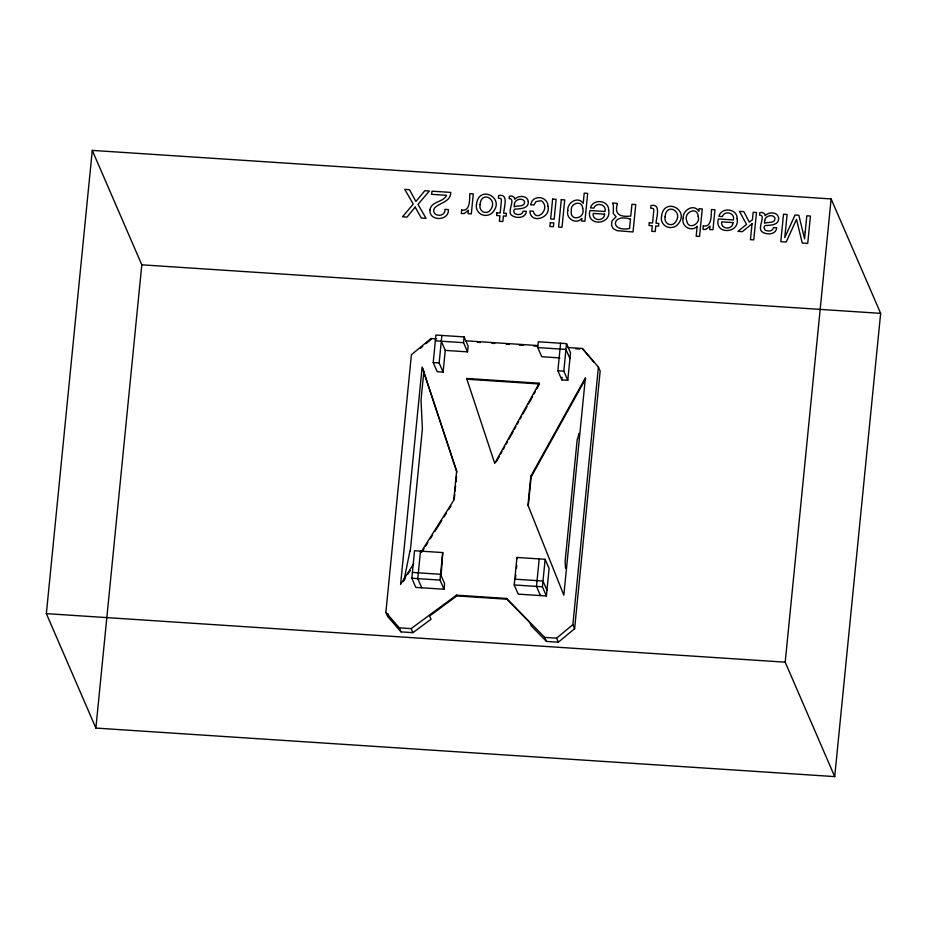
<?xml version="1.0" encoding="UTF-8"?>
<svg xmlns="http://www.w3.org/2000/svg" width="927" height="927" viewBox="0 0 927 927"><rect width="100%" height="100%" fill="white"/><g stroke="black" fill="none" stroke-linecap="round" stroke-linejoin="round"><path stroke-width="1.39" d="M46.35 613.639L92.283 150.394L831.125 198.923L880.65 313.361L834.717 776.606L95.875 728.077L46.35 613.639L785.192 662.179L834.717 776.606M95.875 728.077L141.808 264.821L92.283 150.394M567.903 347.521L582.33 348.471L598.413 367.011L600.163 371.055L574.613 628.703L558.332 642.202L546.466 641.426L531.206 625.852L529.78 622.573L506.895 599.213L456.802 595.922L429.607 615.991L431.032 619.271L412.897 632.654L401.02 631.878L387.613 616.42L385.864 612.376L411.414 354.728L430.951 338.529L436.71 338.911M387.613 616.42L387.903 613.547M423.894 371.136L421.009 400.221L422.399 428.842L410.29 551.02M412.399 572.434L440.592 574.288L444.554 583.454L443.987 589.236L415.783 587.394L411.82 578.228L414.543 550.719L442.747 552.573L441.09 575.435M445.261 350.394L443.106 372.109L437.173 371.715L433.21 362.55L435.933 335.053L464.126 336.907L468.1 346.061L467.521 351.854L445.261 350.394L441.298 341.229M443.106 372.109L439.143 362.944L441.866 335.435M443.987 589.236L440.012 580.082L442.747 552.573M467.521 351.854L463.558 342.689L464.126 336.907M454.207 499.665L454.763 494.149M455.03 491.403L455.574 485.887M455.991 481.75L456.536 476.235M514.218 584.949L516.953 557.451L545.146 559.305L549.108 568.471L546.385 595.968L518.193 594.114L514.218 584.949L542.422 586.803L546.385 595.968M559.815 357.915L541.727 356.733L537.764 347.567L538.332 341.773L566.536 343.627L570.499 352.793L567.776 380.29L561.832 379.908L557.869 370.742L560.603 343.245M515.563 577.591L515.829 574.879M516.501 568.1L516.768 565.377M528.286 505.922L531.148 476.976L585.725 378.575M539.213 558.911L536.49 586.42L540.453 595.574M561.832 379.908L562.11 377.196M542.422 586.803L545.146 559.305M567.776 380.29L563.801 371.136L566.536 343.627M565.493 568.251L565.122 561.194L577.243 439.004M574.613 628.703L572.863 624.659L598.413 367.011M785.192 662.179L831.125 198.923M404.021 580.175L409.943 550.997M577.591 439.027L578.923 433.407M539.224 383.222L494.74 463.419L466.652 378.459L539.224 383.222L539.549 383.987L466.976 379.213L466.652 378.459M496.466 461.669L499.247 456.663M500.638 454.16L502.028 451.646M503.419 449.143L504.809 446.64M506.188 444.126L507.579 441.623M508.969 439.12L513.141 431.6M514.531 429.097L515.922 426.594M517.312 424.079L518.703 421.576M520.093 419.074L521.484 416.559M522.874 414.056L527.046 406.536M528.436 404.033L532.596 396.513M533.987 394.01L535.377 391.507M536.768 388.992L538.854 385.238M413.685 563.72L400.58 584.462L422.144 367.08L456.617 471.333L453.743 500.279L421.391 551.519M403.222 581.565L405.539 577.903M407.845 574.242L410.163 570.592M421.715 552.283L424.033 548.622M425.574 546.188L427.88 542.527M430.186 538.865L432.503 535.203M434.809 531.542L441.75 520.568M444.056 516.907L446.374 513.245M448.68 509.583L450.997 505.922M420.545 348.193L422.689 346.408M425.91 343.743L431.275 339.294L430.951 338.529M385.864 612.376L399.27 627.822L411.148 628.61L456.478 595.157L506.559 598.448L544.717 637.382L556.582 638.158L572.863 624.659M141.808 264.821L880.65 313.361M465.551 340.8L537.637 345.539M477.417 342.318L480.29 342.515M491.831 343.268L494.717 343.453M506.246 344.218L509.132 344.404M519.224 345.064L523.546 345.354M533.639 346.014L536.524 346.2M575.447 348.761L579.769 349.039M435.354 340.835L463.558 342.689M537.764 347.567L565.957 349.421L569.92 358.587M433.21 362.55L439.143 362.944M557.869 370.742L563.801 371.136M514.798 579.166L542.99 581.02L546.965 590.175M411.82 578.228L440.012 580.082M594.149 362.48L582.33 348.471M556.582 638.158L558.332 642.202M516.953 557.451L517.44 558.599M544.717 637.382L546.466 641.426M506.559 598.448L506.895 599.213M456.478 595.157L456.802 595.922M420.974 552.26L420.487 551.113L417.753 578.622L421.727 587.776M411.148 628.61L412.897 632.654M399.27 627.822L401.02 631.878M422.469 367.845L456.941 472.098M528.286 201.553C528.981 208.888 519.641 208.888 514.647 209.108L513.628 210.985L514.636 213.558C517.417 215.226 522.631 215.168 523.164 211.124L526.374 211.333C525.829 218.575 515.4 218.888 511.148 214.844C507.22 210.73 516.084 198.401 509.19 198.645L509.433 196.165L511.843 195.991L514.3 197.381L514.717 199.27C518.297 195.203 527.405 195.133 528.286 201.553M778.622 217.996C779.317 225.331 769.978 225.331 764.984 225.551L763.964 227.428L764.972 230C767.753 231.669 772.967 231.611 773.5 227.567L776.71 227.787C776.166 235.018 765.737 235.331 761.484 231.286C757.556 227.173 766.42 214.844 759.526 215.087L759.781 212.607L762.179 212.434L764.636 213.836L765.053 215.713C768.634 211.646 777.741 211.576 778.622 217.996M429.977 209.965C428.888 221.553 449.155 221.252 448.401 209.595L444.902 209.363C445.748 218.146 430.383 216.628 434.381 208.204C439.514 202.526 450.626 202.19 450.777 192.41L431.982 191.171L431.669 194.346L446.617 195.319C443.326 202.492 430.997 201.124 429.977 209.965M480.07 204.716C479.039 208.865 482.283 213.349 486.756 212.364A4.728 4.542 -23.4 0 0 490.093 210.359C499.143 199.479 481.136 189.676 480.07 204.716M665.099 216.86C664.08 221.02 667.313 225.504 671.785 224.519A4.728 4.542 -23.4 0 0 675.123 222.515C684.172 211.634 666.165 201.831 665.099 216.86M617.301 204.264C613.952 215.018 621.31 217.219 630.789 216.061L631.947 204.311L635.76 204.554L633.037 231.959L617.127 230.684L613.199 228.668L611.542 225.296L611.994 220.881L616.119 216.825L613.303 213.5L613.419 205.4L612.423 203.025L617.092 203.326L617.301 204.264M582.677 208.262C586.107 218.645 569.224 222.225 571.356 210.499C570.093 202.99 582.318 199.757 582.677 208.262M476.466 204.566C475.134 210.73 480.87 216.431 486.999 215.284A8.54 8.204 -23.4 0 0 492.214 212.816C506.443 198.065 478.517 183.789 476.466 204.566M547.938 206.223C551.345 218.239 530.117 224.485 529.966 210.95L533.315 211.171C536.13 222.341 548.993 210.22 543.419 202.862A4.264 4.102 -23.4 0 0 540.823 200.753L536.015 201.599L533.929 204.983L530.58 204.763L531.924 201.391A7.103 6.825 -23.4 0 1 535.331 198.413C540.916 195.759 548.124 199.815 547.938 206.223M661.496 216.721C660.163 222.886 665.91 228.587 672.029 227.439A8.54 8.204 -23.4 0 0 677.255 224.971C691.472 210.22 663.547 195.945 661.496 216.721M608.645 210.116C611.82 225.4 585.516 226.617 589.954 210.522L604.96 211.507C606.942 204.334 596.096 201.68 593.883 208.111L590.499 207.891C592.898 198.401 608.923 200.023 608.645 210.116M698.17 216.362C700.963 223.963 688.344 230.371 686.803 221.078C682.99 212.353 697.405 205.724 698.17 216.362M737.081 218.552C740.256 233.836 713.952 235.052 718.379 218.957L733.396 219.942C735.366 212.77 724.532 210.116 722.318 216.547L718.935 216.327C721.322 206.837 737.359 208.459 737.081 218.552M567.811 210.591C565.54 218.621 576.397 225.11 581.82 218.355L581.553 221.008L584.902 221.229L587.672 193.384L584.219 193.152L583.21 203.361C578.077 195.748 566.93 202.526 567.811 210.591M683.199 218.112C680.812 226.153 691.554 232.631 697.174 226.258L696.189 236.2L699.537 236.42L702.26 208.923L699.085 208.714L698.842 211.275C694.056 203.303 682.515 210.023 683.199 218.112M805.204 231.959L804.613 238.911L798.831 215.273L795.065 215.018L784.763 237.602L787.127 214.496L783.512 214.264L780.801 241.657L786.189 242.017L796.502 219.375L802.272 243.071L807.73 243.43L810.441 216.026L806.814 215.794L805.204 231.959M461.681 210.012L461.322 213.558L464.392 213.488L468.402 210.197L468.054 213.65L471.322 213.859L473.303 193.882L469.862 193.662C469.468 198.83 470.476 211.831 461.681 210.012M496.918 212.781L496.64 215.528L499.908 215.736L499.363 221.321L502.84 221.541L503.396 215.968L506.165 216.153L506.443 213.407L503.662 213.222C503.801 208.077 509.201 193.198 498.622 195.551L498.367 198.193L500.893 198.517L501.472 199.965L500.186 213.001L496.918 212.781M514.404 204.091L514.137 206.802C517.579 205.191 525.447 207.428 524.531 201.286C522.144 197.277 514.647 199.502 514.404 204.091M550.29 222.689L549.908 226.489L553.407 226.721L553.79 222.92L550.29 222.689M552.631 199.096L550.661 218.981L554.161 219.212L556.13 199.328L552.631 199.096M530.823 476.211L527.95 505.157L563.836 595.192L585.389 377.81L530.823 476.211M561.287 199.664L558.575 227.069L562.017 227.289L564.728 199.896L561.287 199.664M630.476 219.154L629.549 228.517C609.653 232.329 611.507 212.92 630.476 219.154M649.282 222.793L649.016 225.528L652.284 225.748L651.727 231.321L655.215 231.553L655.76 225.979L658.541 226.153L658.807 223.419L656.038 223.233C656.177 218.077 661.577 203.198 650.997 205.562L650.731 208.204L653.257 208.517L653.848 209.965L652.562 223.001L649.282 222.793M703.315 225.887L702.967 229.432L706.026 229.363L710.036 226.072L709.688 229.514L712.967 229.734L714.937 209.757L711.496 209.537C711.102 214.705 712.11 227.706 703.315 225.887M752.029 223.755L750.453 239.664L753.755 239.884L756.478 212.492L753.164 212.271L752.423 219.769L749.283 222.156L743.894 211.657L739.491 211.368L746.536 224.415L737.95 231.379L742.353 231.669L752.029 223.755M764.74 220.533L764.474 223.245C767.927 221.634 775.795 223.87 774.868 217.741C772.492 213.72 764.984 215.945 764.74 220.533M604.601 214.172C604.404 221.785 591.936 221.171 593.222 213.419L604.601 214.172M733.037 222.607C732.828 230.22 720.36 229.606 721.658 221.854L733.037 222.607M415.18 207.092L407.023 217.103L402.492 216.814L413.245 204.079L404.751 189.386L409.467 189.687L415.933 201.46L424.833 190.707L429.421 191.008L417.961 204.392L426.072 218.355L421.31 218.042L415.18 207.092"/></g></svg>
